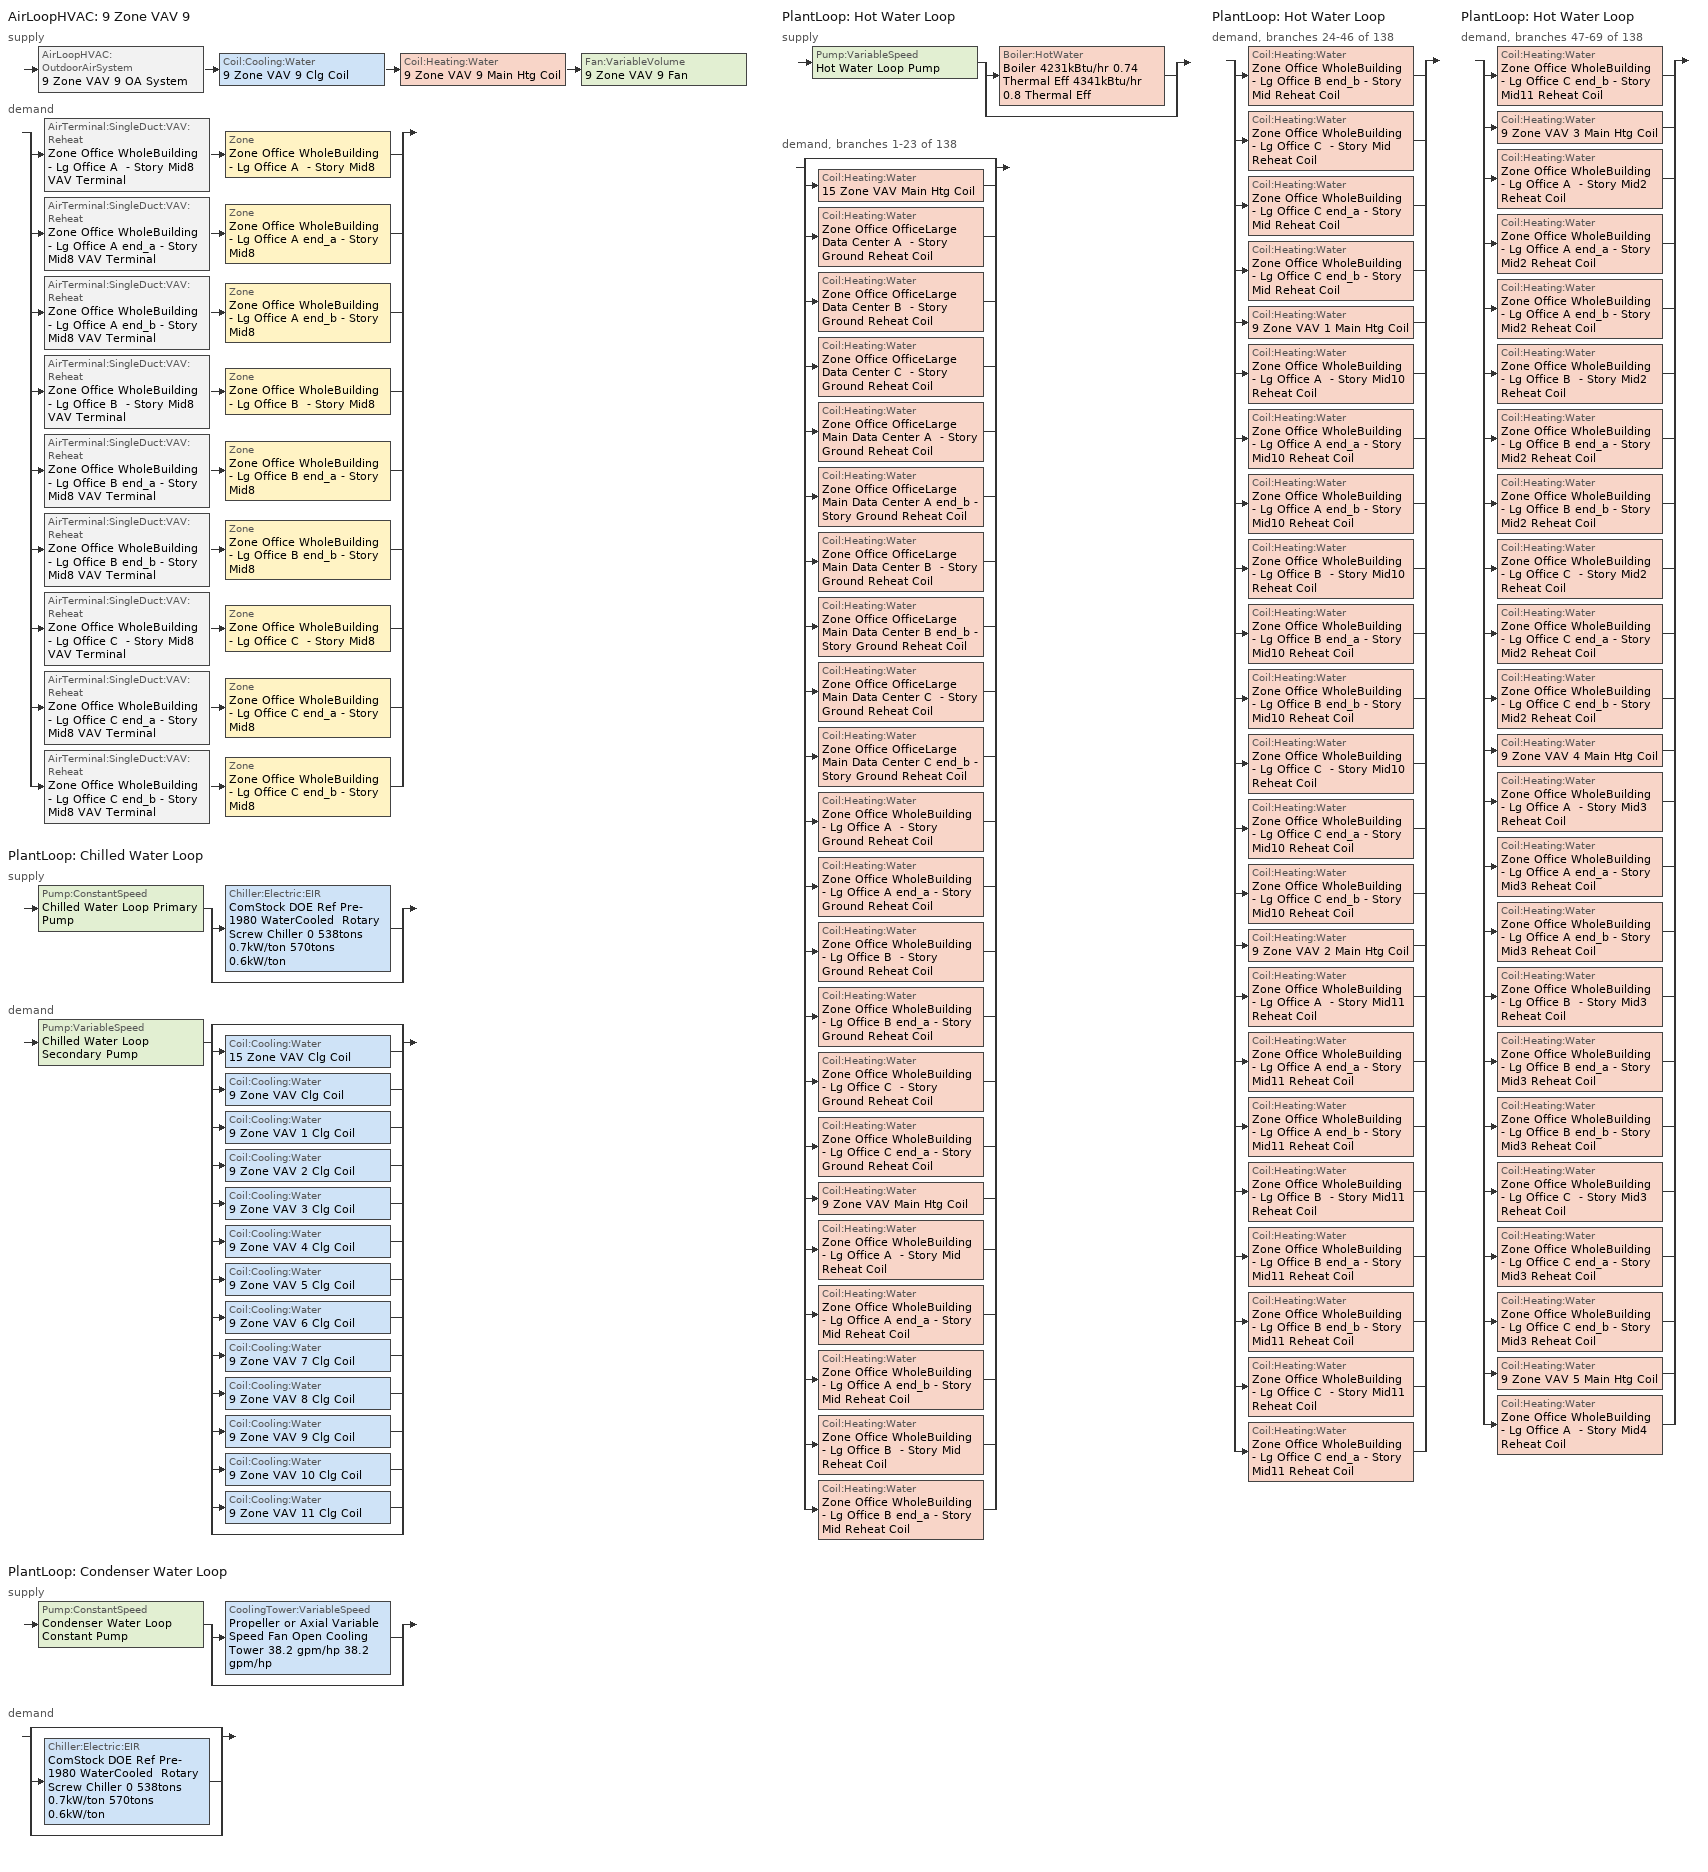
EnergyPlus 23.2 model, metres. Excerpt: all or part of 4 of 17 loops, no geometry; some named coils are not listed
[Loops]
AirLoopHVAC '9 Zone VAV 9'
 supply: AirLoopHVAC:OutdoorAirSystem '9 Zone VAV 9 OA System' > Coil:Cooling:Water '9 Zone VAV 9 Clg Coil' > Coil:Heating:Water '9 Zone VAV 9 Main Htg Coil' > Fan:VariableVolume '9 Zone VAV 9 Fan'
 demand: split
  | AirTerminal:SingleDuct:VAV:Reheat 'Zone Office WholeBuilding - Lg Office A  - Story Mid8 VAV Terminal' > Zone 'Zone Office WholeBuilding - Lg Office A  - Story Mid8'
  | AirTerminal:SingleDuct:VAV:Reheat 'Zone Office WholeBuilding - Lg Office A end_a - Story Mid8 VAV Terminal' > Zone 'Zone Office WholeBuilding - Lg Office A end_a - Story Mid8'
  | AirTerminal:SingleDuct:VAV:Reheat 'Zone Office WholeBuilding - Lg Office A end_b - Story Mid8 VAV Terminal' > Zone 'Zone Office WholeBuilding - Lg Office A end_b - Story Mid8'
  | AirTerminal:SingleDuct:VAV:Reheat 'Zone Office WholeBuilding - Lg Office B  - Story Mid8 VAV Terminal' > Zone 'Zone Office WholeBuilding - Lg Office B  - Story Mid8'
  | AirTerminal:SingleDuct:VAV:Reheat 'Zone Office WholeBuilding - Lg Office B end_a - Story Mid8 VAV Terminal' > Zone 'Zone Office WholeBuilding - Lg Office B end_a - Story Mid8'
  | AirTerminal:SingleDuct:VAV:Reheat 'Zone Office WholeBuilding - Lg Office B end_b - Story Mid8 VAV Terminal' > Zone 'Zone Office WholeBuilding - Lg Office B end_b - Story Mid8'
  | AirTerminal:SingleDuct:VAV:Reheat 'Zone Office WholeBuilding - Lg Office C  - Story Mid8 VAV Terminal' > Zone 'Zone Office WholeBuilding - Lg Office C  - Story Mid8'
  | AirTerminal:SingleDuct:VAV:Reheat 'Zone Office WholeBuilding - Lg Office C end_a - Story Mid8 VAV Terminal' > Zone 'Zone Office WholeBuilding - Lg Office C end_a - Story Mid8'
  | AirTerminal:SingleDuct:VAV:Reheat 'Zone Office WholeBuilding - Lg Office C end_b - Story Mid8 VAV Terminal' > Zone 'Zone Office WholeBuilding - Lg Office C end_b - Story Mid8'
PlantLoop 'Chilled Water Loop'
 supply: Pump:ConstantSpeed 'Chilled Water Loop Primary Pump' > split
  | Chiller:Electric:EIR 'ComStock DOE Ref Pre-1980 WaterCooled  Rotary Screw Chiller 0 538tons 0.7kW/ton 570tons 0.6kW/ton'
  | bypass
 demand: Pump:VariableSpeed 'Chilled Water Loop Secondary Pump' > split
  | bypass
  | Coil:Cooling:Water '15 Zone VAV Clg Coil'
  | Coil:Cooling:Water '9 Zone VAV Clg Coil'
  | Coil:Cooling:Water '9 Zone VAV 1 Clg Coil'
  | Coil:Cooling:Water '9 Zone VAV 2 Clg Coil'
  | Coil:Cooling:Water '9 Zone VAV 3 Clg Coil'
  | Coil:Cooling:Water '9 Zone VAV 4 Clg Coil'
  | Coil:Cooling:Water '9 Zone VAV 5 Clg Coil'
  | Coil:Cooling:Water '9 Zone VAV 6 Clg Coil'
  | Coil:Cooling:Water '9 Zone VAV 7 Clg Coil'
  | Coil:Cooling:Water '9 Zone VAV 8 Clg Coil'
  | Coil:Cooling:Water '9 Zone VAV 9 Clg Coil'
  | Coil:Cooling:Water '9 Zone VAV 10 Clg Coil'
  | Coil:Cooling:Water '9 Zone VAV 11 Clg Coil'
  | bypass
PlantLoop 'Condenser Water Loop'
 supply: Pump:ConstantSpeed 'Condenser Water Loop Constant Pump' > split
  | CoolingTower:VariableSpeed 'Propeller or Axial Variable Speed Fan Open Cooling Tower 38.2 gpm/hp 38.2 gpm/hp'
  | bypass
 demand: split
  | bypass
  | Chiller:Electric:EIR 'ComStock DOE Ref Pre-1980 WaterCooled  Rotary Screw Chiller 0 538tons 0.7kW/ton 570tons 0.6kW/ton'
  | bypass
PlantLoop 'Hot Water Loop'
 supply: Pump:VariableSpeed 'Hot Water Loop Pump' > split
  | Boiler:HotWater 'Boiler 4231kBtu/hr 0.74 Thermal Eff 4341kBtu/hr 0.8 Thermal Eff'
  | bypass
 demand, branches 1-23 of 138: split
  | bypass
  | Coil:Heating:Water '15 Zone VAV Main Htg Coil'
  | Coil:Heating:Water 'Zone Office OfficeLarge Data Center A  - Story Ground Reheat Coil'
  | Coil:Heating:Water 'Zone Office OfficeLarge Data Center B  - Story Ground Reheat Coil'
  | Coil:Heating:Water 'Zone Office OfficeLarge Data Center C  - Story Ground Reheat Coil'
  | Coil:Heating:Water 'Zone Office OfficeLarge Main Data Center A  - Story Ground Reheat Coil'
  | Coil:Heating:Water 'Zone Office OfficeLarge Main Data Center A end_b - Story Ground Reheat Coil'
  | Coil:Heating:Water 'Zone Office OfficeLarge Main Data Center B  - Story Ground Reheat Coil'
  | Coil:Heating:Water 'Zone Office OfficeLarge Main Data Center B end_b - Story Ground Reheat Coil'
  | Coil:Heating:Water 'Zone Office OfficeLarge Main Data Center C  - Story Ground Reheat Coil'
  | Coil:Heating:Water 'Zone Office OfficeLarge Main Data Center C end_b - Story Ground Reheat Coil'
  | Coil:Heating:Water 'Zone Office WholeBuilding - Lg Office A  - Story Ground Reheat Coil'
  | Coil:Heating:Water 'Zone Office WholeBuilding - Lg Office A end_a - Story Ground Reheat Coil'
  | Coil:Heating:Water 'Zone Office WholeBuilding - Lg Office B  - Story Ground Reheat Coil'
  | Coil:Heating:Water 'Zone Office WholeBuilding - Lg Office B end_a - Story Ground Reheat Coil'
  | Coil:Heating:Water 'Zone Office WholeBuilding - Lg Office C  - Story Ground Reheat Coil'
  | Coil:Heating:Water 'Zone Office WholeBuilding - Lg Office C end_a - Story Ground Reheat Coil'
  | Coil:Heating:Water '9 Zone VAV Main Htg Coil'
  | Coil:Heating:Water 'Zone Office WholeBuilding - Lg Office A  - Story Mid Reheat Coil'
  | Coil:Heating:Water 'Zone Office WholeBuilding - Lg Office A end_a - Story Mid Reheat Coil'
  | Coil:Heating:Water 'Zone Office WholeBuilding - Lg Office A end_b - Story Mid Reheat Coil'
  | Coil:Heating:Water 'Zone Office WholeBuilding - Lg Office B  - Story Mid Reheat Coil'
  | Coil:Heating:Water 'Zone Office WholeBuilding - Lg Office B end_a - Story Mid Reheat Coil'
PlantLoop 'Hot Water Loop'
 demand, branches 24-46 of 138: split
  | Coil:Heating:Water 'Zone Office WholeBuilding - Lg Office B end_b - Story Mid Reheat Coil'
  | Coil:Heating:Water 'Zone Office WholeBuilding - Lg Office C  - Story Mid Reheat Coil'
  | Coil:Heating:Water 'Zone Office WholeBuilding - Lg Office C end_a - Story Mid Reheat Coil'
  | Coil:Heating:Water 'Zone Office WholeBuilding - Lg Office C end_b - Story Mid Reheat Coil'
  | Coil:Heating:Water '9 Zone VAV 1 Main Htg Coil'
  | Coil:Heating:Water 'Zone Office WholeBuilding - Lg Office A  - Story Mid10 Reheat Coil'
  | Coil:Heating:Water 'Zone Office WholeBuilding - Lg Office A end_a - Story Mid10 Reheat Coil'
  | Coil:Heating:Water 'Zone Office WholeBuilding - Lg Office A end_b - Story Mid10 Reheat Coil'
  | Coil:Heating:Water 'Zone Office WholeBuilding - Lg Office B  - Story Mid10 Reheat Coil'
  | Coil:Heating:Water 'Zone Office WholeBuilding - Lg Office B end_a - Story Mid10 Reheat Coil'
  | Coil:Heating:Water 'Zone Office WholeBuilding - Lg Office B end_b - Story Mid10 Reheat Coil'
  | Coil:Heating:Water 'Zone Office WholeBuilding - Lg Office C  - Story Mid10 Reheat Coil'
  | Coil:Heating:Water 'Zone Office WholeBuilding - Lg Office C end_a - Story Mid10 Reheat Coil'
  | Coil:Heating:Water 'Zone Office WholeBuilding - Lg Office C end_b - Story Mid10 Reheat Coil'
  | Coil:Heating:Water '9 Zone VAV 2 Main Htg Coil'
  | Coil:Heating:Water 'Zone Office WholeBuilding - Lg Office A  - Story Mid11 Reheat Coil'
  | Coil:Heating:Water 'Zone Office WholeBuilding - Lg Office A end_a - Story Mid11 Reheat Coil'
  | Coil:Heating:Water 'Zone Office WholeBuilding - Lg Office A end_b - Story Mid11 Reheat Coil'
  | Coil:Heating:Water 'Zone Office WholeBuilding - Lg Office B  - Story Mid11 Reheat Coil'
  | Coil:Heating:Water 'Zone Office WholeBuilding - Lg Office B end_a - Story Mid11 Reheat Coil'
  | Coil:Heating:Water 'Zone Office WholeBuilding - Lg Office B end_b - Story Mid11 Reheat Coil'
  | Coil:Heating:Water 'Zone Office WholeBuilding - Lg Office C  - Story Mid11 Reheat Coil'
  | Coil:Heating:Water 'Zone Office WholeBuilding - Lg Office C end_a - Story Mid11 Reheat Coil'
PlantLoop 'Hot Water Loop'
 demand, branches 47-69 of 138: split
  | Coil:Heating:Water 'Zone Office WholeBuilding - Lg Office C end_b - Story Mid11 Reheat Coil'
  | Coil:Heating:Water '9 Zone VAV 3 Main Htg Coil'
  | Coil:Heating:Water 'Zone Office WholeBuilding - Lg Office A  - Story Mid2 Reheat Coil'
  | Coil:Heating:Water 'Zone Office WholeBuilding - Lg Office A end_a - Story Mid2 Reheat Coil'
  | Coil:Heating:Water 'Zone Office WholeBuilding - Lg Office A end_b - Story Mid2 Reheat Coil'
  | Coil:Heating:Water 'Zone Office WholeBuilding - Lg Office B  - Story Mid2 Reheat Coil'
  | Coil:Heating:Water 'Zone Office WholeBuilding - Lg Office B end_a - Story Mid2 Reheat Coil'
  | Coil:Heating:Water 'Zone Office WholeBuilding - Lg Office B end_b - Story Mid2 Reheat Coil'
  | Coil:Heating:Water 'Zone Office WholeBuilding - Lg Office C  - Story Mid2 Reheat Coil'
  | Coil:Heating:Water 'Zone Office WholeBuilding - Lg Office C end_a - Story Mid2 Reheat Coil'
  | Coil:Heating:Water 'Zone Office WholeBuilding - Lg Office C end_b - Story Mid2 Reheat Coil'
  | Coil:Heating:Water '9 Zone VAV 4 Main Htg Coil'
  | Coil:Heating:Water 'Zone Office WholeBuilding - Lg Office A  - Story Mid3 Reheat Coil'
  | Coil:Heating:Water 'Zone Office WholeBuilding - Lg Office A end_a - Story Mid3 Reheat Coil'
  | Coil:Heating:Water 'Zone Office WholeBuilding - Lg Office A end_b - Story Mid3 Reheat Coil'
  | Coil:Heating:Water 'Zone Office WholeBuilding - Lg Office B  - Story Mid3 Reheat Coil'
  | Coil:Heating:Water 'Zone Office WholeBuilding - Lg Office B end_a - Story Mid3 Reheat Coil'
  | Coil:Heating:Water 'Zone Office WholeBuilding - Lg Office B end_b - Story Mid3 Reheat Coil'
  | Coil:Heating:Water 'Zone Office WholeBuilding - Lg Office C  - Story Mid3 Reheat Coil'
  | Coil:Heating:Water 'Zone Office WholeBuilding - Lg Office C end_a - Story Mid3 Reheat Coil'
  | Coil:Heating:Water 'Zone Office WholeBuilding - Lg Office C end_b - Story Mid3 Reheat Coil'
  | Coil:Heating:Water '9 Zone VAV 5 Main Htg Coil'
  | Coil:Heating:Water 'Zone Office WholeBuilding - Lg Office A  - Story Mid4 Reheat Coil'
[ZoneControl:Thermostat] Temperature Difference Between Cutout And Setpoint {deltaC}=0
Name | Zone or ZoneList | Control Type Schedule | Control 1
Zone Office WholeBuilding - Lg Office A  - Story Mid8 Thermostat | Zone Office WholeBuilding - Lg Office A  - Story Mid8 | Zone Office WholeBuilding - Lg Office A  - Story Mid8 Thermostat Schedule | Office WholeBuilding - Lg Office - ComStock DOE Ref Pre-1980 Thermostat 10
Zone Office WholeBuilding - Lg Office A end_a - Story Mid8 Thermostat | Zone Office WholeBuilding - Lg Office A end_a - Story Mid8 | Zone Office WholeBuilding - Lg Office A end_a - Story Mid8 Thermostat Schedule | Office WholeBuilding - Lg Office - ComStock DOE Ref Pre-1980 Thermostat 23
Zone Office WholeBuilding - Lg Office A end_b - Story Mid8 Thermostat | Zone Office WholeBuilding - Lg Office A end_b - Story Mid8 | Zone Office WholeBuilding - Lg Office A end_b - Story Mid8 Thermostat Schedule | Office WholeBuilding - Lg Office - ComStock DOE Ref Pre-1980 Thermostat 35
Zone Office WholeBuilding - Lg Office B  - Story Mid8 Thermostat | Zone Office WholeBuilding - Lg Office B  - Story Mid8 | Zone Office WholeBuilding - Lg Office B  - Story Mid8 Thermostat Schedule | Office WholeBuilding - Lg Office - ComStock DOE Ref Pre-1980 Thermostat 48
Zone Office WholeBuilding - Lg Office B end_a - Story Mid8 Thermostat | Zone Office WholeBuilding - Lg Office B end_a - Story Mid8 | Zone Office WholeBuilding - Lg Office B end_a - Story Mid8 Thermostat Schedule | Office WholeBuilding - Lg Office - ComStock DOE Ref Pre-1980 Thermostat 61
Zone Office WholeBuilding - Lg Office B end_b - Story Mid8 Thermostat | Zone Office WholeBuilding - Lg Office B end_b - Story Mid8 | Zone Office WholeBuilding - Lg Office B end_b - Story Mid8 Thermostat Schedule | Office WholeBuilding - Lg Office - ComStock DOE Ref Pre-1980 Thermostat 73
Zone Office WholeBuilding - Lg Office C  - Story Mid8 Thermostat | Zone Office WholeBuilding - Lg Office C  - Story Mid8 | Zone Office WholeBuilding - Lg Office C  - Story Mid8 Thermostat Schedule | Office WholeBuilding - Lg Office - ComStock DOE Ref Pre-1980 Thermostat 86
Zone Office WholeBuilding - Lg Office C end_a - Story Mid8 Thermostat | Zone Office WholeBuilding - Lg Office C end_a - Story Mid8 | Zone Office WholeBuilding - Lg Office C end_a - Story Mid8 Thermostat Schedule | Office WholeBuilding - Lg Office - ComStock DOE Ref Pre-1980 Thermostat 99
Zone Office WholeBuilding - Lg Office C end_b - Story Mid8 Thermostat | Zone Office WholeBuilding - Lg Office C end_b - Story Mid8 | Zone Office WholeBuilding - Lg Office C end_b - Story Mid8 Thermostat Schedule | Office WholeBuilding - Lg Office - ComStock DOE Ref Pre-1980 Thermostat 111
[ThermostatSetpoint:DualSetpoint] Heating Setpoint Temperature Schedule=Large Office HtgSetp; Cooling Setpoint Temperature Schedule=Large Office ClgSetp
Office WholeBuilding - Lg Office - ComStock DOE Ref Pre-1980 Thermostat 10; Office WholeBuilding - Lg Office - ComStock DOE Ref Pre-1980 Thermostat 23; Office WholeBuilding - Lg Office - ComStock DOE Ref Pre-1980 Thermostat 35; Office WholeBuilding - Lg Office - ComStock DOE Ref Pre-1980 Thermostat 48; Office WholeBuilding - Lg Office - ComStock DOE Ref Pre-1980 Thermostat 61; Office WholeBuilding - Lg Office - ComStock DOE Ref Pre-1980 Thermostat 73; Office WholeBuilding - Lg Office - ComStock DOE Ref Pre-1980 Thermostat 86; Office WholeBuilding - Lg Office - ComStock DOE Ref Pre-1980 Thermostat 99; Office WholeBuilding - Lg Office - ComStock DOE Ref Pre-1980 Thermostat 111
[AirTerminal:SingleDuct:VAV:Reheat] Availability Schedule=Always On Discrete; Maximum Air Flow Rate {m3/s}=Autosize; Zone Minimum Air Flow Input Method=Constant; Constant Minimum Air Flow Fraction=0.3; Fixed Minimum Air Flow Rate {m3/s}=0; Maximum Hot Water or Steam Flow Rate {m3/s}=Autosize; Minimum Hot Water or Steam Flow Rate {m3/s}=0; Convergence Tolerance=0.001; Damper Heating Action=ReverseWithLimits; Maximum Flow per Zone Floor Area During Reheat {m3/s-m2}=Autocalculate; Maximum Flow Fraction During Reheat=0.5; Maximum Reheat Air Temperature {C}=40
Name | Reheat Coil
Zone Office WholeBuilding - Lg Office A  - Story Mid8 VAV Terminal | Zone Office WholeBuilding - Lg Office A  - Story Mid8 Reheat Coil
Zone Office WholeBuilding - Lg Office A end_a - Story Mid8 VAV Terminal | Zone Office WholeBuilding - Lg Office A end_a - Story Mid8 Reheat Coil
Zone Office WholeBuilding - Lg Office A end_b - Story Mid8 VAV Terminal | Zone Office WholeBuilding - Lg Office A end_b - Story Mid8 Reheat Coil
Zone Office WholeBuilding - Lg Office B  - Story Mid8 VAV Terminal | Zone Office WholeBuilding - Lg Office B  - Story Mid8 Reheat Coil
Zone Office WholeBuilding - Lg Office B end_a - Story Mid8 VAV Terminal | Zone Office WholeBuilding - Lg Office B end_a - Story Mid8 Reheat Coil
Zone Office WholeBuilding - Lg Office B end_b - Story Mid8 VAV Terminal | Zone Office WholeBuilding - Lg Office B end_b - Story Mid8 Reheat Coil
Zone Office WholeBuilding - Lg Office C  - Story Mid8 VAV Terminal | Zone Office WholeBuilding - Lg Office C  - Story Mid8 Reheat Coil
Zone Office WholeBuilding - Lg Office C end_a - Story Mid8 VAV Terminal | Zone Office WholeBuilding - Lg Office C end_a - Story Mid8 Reheat Coil
Zone Office WholeBuilding - Lg Office C end_b - Story Mid8 VAV Terminal | Zone Office WholeBuilding - Lg Office C end_b - Story Mid8 Reheat Coil
[Coil:Heating:Water] Availability Schedule=Always On Discrete; U-Factor Times Area Value {W/K}=Autosize; Maximum Water Flow Rate {m3/s}=Autosize; Performance Input Method=UFactorTimesAreaAndDesignWaterFlowRate; Rated Capacity {W}=Autosize; Rated Inlet Water Temperature {C}=82.2222; Rated Outlet Water Temperature {C}=71.1111; Rated Ratio for Air and Water Convection=0.5
Name | Rated Inlet Air Temperature {C} | Rated Outlet Air Temperature {C}
Zone Office OfficeLarge Data Center A  - Story Ground Reheat Coil; Zone Office OfficeLarge Data Center B  - Story Ground Reheat Coil; Zone Office OfficeLarge Data Center C  - Story Ground Reheat Coil; Zone Office OfficeLarge Main Data Center A  - Story Ground Reheat Coil; Zone Office OfficeLarge Main Data Center A end_b - Story Ground Reheat Coil; Zone Office OfficeLarge Main Data Center B  - Story Ground Reheat Coil; Zone Office OfficeLarge Main Data Center B end_b - Story Ground Reheat Coil; Zone Office OfficeLarge Main Data Center C  - Story Ground Reheat Coil; Zone Office OfficeLarge Main Data Center C end_b - Story Ground Reheat Coil; Zone Office WholeBuilding - Lg Office A  - Story Ground Reheat Coil; Zone Office WholeBuilding - Lg Office A  - Story Mid Reheat Coil; Zone Office WholeBuilding - Lg Office A  - Story Mid10 Reheat Coil; Zone Office WholeBuilding - Lg Office A  - Story Mid11 Reheat Coil; Zone Office WholeBuilding - Lg Office A  - Story Mid2 Reheat Coil; Zone Office WholeBuilding - Lg Office A  - Story Mid3 Reheat Coil; Zone Office WholeBuilding - Lg Office A  - Story Mid4 Reheat Coil; Zone Office WholeBuilding - Lg Office A end_a - Story Ground Reheat Coil; Zone Office WholeBuilding - Lg Office A end_a - Story Mid Reheat Coil; Zone Office WholeBuilding - Lg Office A end_a - Story Mid10 Reheat Coil; Zone Office WholeBuilding - Lg Office A end_a - Story Mid11 Reheat Coil; Zone Office WholeBuilding - Lg Office A end_a - Story Mid2 Reheat Coil; Zone Office WholeBuilding - Lg Office A end_a - Story Mid3 Reheat Coil; Zone Office WholeBuilding - Lg Office A end_b - Story Mid Reheat Coil; Zone Office WholeBuilding - Lg Office A end_b - Story Mid10 Reheat Coil; Zone Office WholeBuilding - Lg Office A end_b - Story Mid11 Reheat Coil; Zone Office WholeBuilding - Lg Office A end_b - Story Mid2 Reheat Coil; Zone Office WholeBuilding - Lg Office A end_b - Story Mid3 Reheat Coil; Zone Office WholeBuilding - Lg Office B  - Story Ground Reheat Coil; Zone Office WholeBuilding - Lg Office B  - Story Mid Reheat Coil; Zone Office WholeBuilding - Lg Office B  - Story Mid10 Reheat Coil; Zone Office WholeBuilding - Lg Office B  - Story Mid11 Reheat Coil; Zone Office WholeBuilding - Lg Office B  - Story Mid2 Reheat Coil; Zone Office WholeBuilding - Lg Office B  - Story Mid3 Reheat Coil; Zone Office WholeBuilding - Lg Office B end_a - Story Ground Reheat Coil; Zone Office WholeBuilding - Lg Office B end_a - Story Mid Reheat Coil; Zone Office WholeBuilding - Lg Office B end_a - Story Mid10 Reheat Coil; Zone Office WholeBuilding - Lg Office B end_a - Story Mid11 Reheat Coil; Zone Office WholeBuilding - Lg Office B end_a - Story Mid2 Reheat Coil; Zone Office WholeBuilding - Lg Office B end_a - Story Mid3 Reheat Coil; Zone Office WholeBuilding - Lg Office B end_b - Story Mid Reheat Coil; Zone Office WholeBuilding - Lg Office B end_b - Story Mid10 Reheat Coil; Zone Office WholeBuilding - Lg Office B end_b - Story Mid11 Reheat Coil; Zone Office WholeBuilding - Lg Office B end_b - Story Mid2 Reheat Coil; Zone Office WholeBuilding - Lg Office B end_b - Story Mid3 Reheat Coil; Zone Office WholeBuilding - Lg Office C  - Story Ground Reheat Coil; Zone Office WholeBuilding - Lg Office C  - Story Mid Reheat Coil; Zone Office WholeBuilding - Lg Office C  - Story Mid10 Reheat Coil; Zone Office WholeBuilding - Lg Office C  - Story Mid11 Reheat Coil; Zone Office WholeBuilding - Lg Office C  - Story Mid2 Reheat Coil; Zone Office WholeBuilding - Lg Office C  - Story Mid3 Reheat Coil; Zone Office WholeBuilding - Lg Office C end_a - Story Ground Reheat Coil; Zone Office WholeBuilding - Lg Office C end_a - Story Mid Reheat Coil; Zone Office WholeBuilding - Lg Office C end_a - Story Mid10 Reheat Coil; Zone Office WholeBuilding - Lg Office C end_a - Story Mid11 Reheat Coil; Zone Office WholeBuilding - Lg Office C end_a - Story Mid2 Reheat Coil; Zone Office WholeBuilding - Lg Office C end_a - Story Mid3 Reheat Coil; Zone Office WholeBuilding - Lg Office C end_b - Story Mid Reheat Coil; Zone Office WholeBuilding - Lg Office C end_b - Story Mid10 Reheat Coil; Zone Office WholeBuilding - Lg Office C end_b - Story Mid11 Reheat Coil; Zone Office WholeBuilding - Lg Office C end_b - Story Mid2 Reheat Coil; Zone Office WholeBuilding - Lg Office C end_b - Story Mid3 Reheat Coil | 12.7778 | 40
9 Zone VAV 9 Main Htg Coil | 7.22222 | 12.7778
[Zone equipment]
Zone Office WholeBuilding - Lg Office A  - Story Mid8: Zone Office WholeBuilding - Lg Office A  - Story Mid8 VAV Terminal
Zone Office WholeBuilding - Lg Office A end_a - Story Mid8: Zone Office WholeBuilding - Lg Office A end_a - Story Mid8 VAV Terminal
Zone Office WholeBuilding - Lg Office A end_b - Story Mid8: Zone Office WholeBuilding - Lg Office A end_b - Story Mid8 VAV Terminal
Zone Office WholeBuilding - Lg Office B  - Story Mid8: Zone Office WholeBuilding - Lg Office B  - Story Mid8 VAV Terminal
Zone Office WholeBuilding - Lg Office B end_a - Story Mid8: Zone Office WholeBuilding - Lg Office B end_a - Story Mid8 VAV Terminal
Zone Office WholeBuilding - Lg Office B end_b - Story Mid8: Zone Office WholeBuilding - Lg Office B end_b - Story Mid8 VAV Terminal
Zone Office WholeBuilding - Lg Office C  - Story Mid8: Zone Office WholeBuilding - Lg Office C  - Story Mid8 VAV Terminal
Zone Office WholeBuilding - Lg Office C end_a - Story Mid8: Zone Office WholeBuilding - Lg Office C end_a - Story Mid8 VAV Terminal
Zone Office WholeBuilding - Lg Office C end_b - Story Mid8: Zone Office WholeBuilding - Lg Office C end_b - Story Mid8 VAV Terminal
[Sizing:Zone] Zone Cooling Design Supply Air Temperature Input Method=SupplyAirTemperature; Zone Cooling Design Supply Air Temperature {C}=12.7778; Zone Cooling Design Supply Air Temperature Difference {deltaC}=11.11; Zone Heating Design Supply Air Temperature Input Method=SupplyAirTemperature; Zone Heating Design Supply Air Temperature {C}=40; Zone Heating Design Supply Air Temperature Difference {deltaC}=11.11; Zone Cooling Design Supply Air Humidity Ratio {kgWater/kgDryAir}=0.0085; Zone Heating Design Supply Air Humidity Ratio {kgWater/kgDryAir}=0.008; Cooling Design Air Flow Method=DesignDayWithLimit; Cooling Design Air Flow Rate {m3/s}=0; Cooling Minimum Air Flow per Zone Floor Area {m3/s-m2}=0.000762; Cooling Minimum Air Flow {m3/s}=0; Cooling Minimum Air Flow Fraction=0; Heating Design Air Flow Method=DesignDay; Heating Design Air Flow Rate {m3/s}=0; Heating Maximum Air Flow per Zone Floor Area {m3/s-m2}=0.002032; Heating Maximum Air Flow {m3/s}=0.141576; Heating Maximum Air Flow Fraction=0.3; Account for Dedicated Outdoor Air System=No; Zone Load Sizing Method=Sensible Load Only No Latent Load; Zone Latent Cooling Design Supply Air Humidity Ratio Input Method=HumidityRatioDifference; Zone Cooling Design Supply Air Humidity Ratio Difference {kgWater/kgDryAir}=0.005; Zone Latent Heating Design Supply Air Humidity Ratio Input Method=HumidityRatioDifference; Zone Humidification Design Supply Air Humidity Ratio Difference {kgWater/kgDryAir}=0.005
Name | Design Specification Outdoor Air Object
Zone Office WholeBuilding - Lg Office A  - Story Mid8 | Zone Office WholeBuilding - Lg Office A  - Story Mid8 DSOA Space List
Zone Office WholeBuilding - Lg Office A end_a - Story Mid8 | Zone Office WholeBuilding - Lg Office A end_a - Story Mid8 DSOA Space List
Zone Office WholeBuilding - Lg Office A end_b - Story Mid8 | Zone Office WholeBuilding - Lg Office A end_b - Story Mid8 DSOA Space List
Zone Office WholeBuilding - Lg Office B  - Story Mid8 | Zone Office WholeBuilding - Lg Office B  - Story Mid8 DSOA Space List
Zone Office WholeBuilding - Lg Office B end_a - Story Mid8 | Zone Office WholeBuilding - Lg Office B end_a - Story Mid8 DSOA Space List
Zone Office WholeBuilding - Lg Office B end_b - Story Mid8 | Zone Office WholeBuilding - Lg Office B end_b - Story Mid8 DSOA Space List
Zone Office WholeBuilding - Lg Office C  - Story Mid8 | Zone Office WholeBuilding - Lg Office C  - Story Mid8 DSOA Space List
Zone Office WholeBuilding - Lg Office C end_a - Story Mid8 | Zone Office WholeBuilding - Lg Office C end_a - Story Mid8 DSOA Space List
Zone Office WholeBuilding - Lg Office C end_b - Story Mid8 | Zone Office WholeBuilding - Lg Office C end_b - Story Mid8 DSOA Space List
[Controller:MechanicalVentilation]
9 Zone VAV 9 Vent Controller: Availability Schedule=9 Zone VAV 9_night_ventcycle_schedule; Demand Controlled Ventilation=No; System Outdoor Air Method=ZoneSum; Zone or ZoneList Name 1=Zone Office WholeBuilding - Lg Office A  - Story Mid8; Design Specification Outdoor Air Object Name 1=Office WholeBuilding - Lg Office Ventilation; Zone or ZoneList Name 2=Zone Office WholeBuilding - Lg Office A end_a - Story Mid8; Design Specification Outdoor Air Object Name 2=Office WholeBuilding - Lg Office Ventilation; Zone or ZoneList Name 3=Zone Office WholeBuilding - Lg Office A end_b - Story Mid8; Design Specification Outdoor Air Object Name 3=Office WholeBuilding - Lg Office Ventilation; Zone or ZoneList Name 4=Zone Office WholeBuilding - Lg Office B  - Story Mid8; Design Specification Outdoor Air Object Name 4=Office WholeBuilding - Lg Office Ventilation; Zone or ZoneList Name 5=Zone Office WholeBuilding - Lg Office B end_a - Story Mid8; Design Specification Outdoor Air Object Name 5=Office WholeBuilding - Lg Office Ventilation; Zone or ZoneList Name 6=Zone Office WholeBuilding - Lg Office B end_b - Story Mid8; Design Specification Outdoor Air Object Name 6=Office WholeBuilding - Lg Office Ventilation; Zone or ZoneList Name 7=Zone Office WholeBuilding - Lg Office C  - Story Mid8; Design Specification Outdoor Air Object Name 7=Office WholeBuilding - Lg Office Ventilation; Zone or ZoneList Name 8=Zone Office WholeBuilding - Lg Office C end_a - Story Mid8; Design Specification Outdoor Air Object Name 8=Office WholeBuilding - Lg Office Ventilation; Zone or ZoneList Name 9=Zone Office WholeBuilding - Lg Office C end_b - Story Mid8; Design Specification Outdoor Air Object Name 9=Office WholeBuilding - Lg Office Ventilation
[DesignSpecification:OutdoorAir]
Office WholeBuilding - Lg Office Ventilation: Outdoor Air Method=Sum; Outdoor Air Flow per Person {m3/s-person}=0.00943895; Outdoor Air Flow per Zone Floor Area {m3/s-m2}=0; Outdoor Air Flow per Zone {m3/s}=0; Outdoor Air Flow Air Changes per Hour {1/hr}=0
[DesignSpecification:OutdoorAir:SpaceList] Space Design Specification Outdoor Air Object Name 1=Office WholeBuilding - Lg Office Ventilation
Name | Space Name 1
Zone Office WholeBuilding - Lg Office A  - Story Mid8 DSOA Space List | Office WholeBuilding - Lg Office A  - Story Mid8
Zone Office WholeBuilding - Lg Office A end_a - Story Mid8 DSOA Space List | Office WholeBuilding - Lg Office A end_a - Story Mid8
Zone Office WholeBuilding - Lg Office A end_b - Story Mid8 DSOA Space List | Office WholeBuilding - Lg Office A end_b - Story Mid8
Zone Office WholeBuilding - Lg Office B  - Story Mid8 DSOA Space List | Office WholeBuilding - Lg Office B  - Story Mid8
Zone Office WholeBuilding - Lg Office B end_a - Story Mid8 DSOA Space List | Office WholeBuilding - Lg Office B end_a - Story Mid8
Zone Office WholeBuilding - Lg Office B end_b - Story Mid8 DSOA Space List | Office WholeBuilding - Lg Office B end_b - Story Mid8
Zone Office WholeBuilding - Lg Office C  - Story Mid8 DSOA Space List | Office WholeBuilding - Lg Office C  - Story Mid8
Zone Office WholeBuilding - Lg Office C end_a - Story Mid8 DSOA Space List | Office WholeBuilding - Lg Office C end_a - Story Mid8
Zone Office WholeBuilding - Lg Office C end_b - Story Mid8 DSOA Space List | Office WholeBuilding - Lg Office C end_b - Story Mid8
[AirLoopHVAC]
9 Zone VAV 9: Design Supply Air Flow Rate {m3/s}=AutoSize; Design Return Air Flow Fraction of Supply Air Flow=1
[Sizing:System]
9 Zone VAV 9: Type of Load to Size On=Sensible; Design Outdoor Air Flow Rate {m3/s}=Autosize; Central Heating Maximum System Air Flow Ratio=0.3; Preheat Design Temperature {C}=7.22222; Preheat Design Humidity Ratio {kgWater/kgDryAir}=0.008; Precool Design Temperature {C}=12.7778; Precool Design Humidity Ratio {kgWater/kgDryAir}=0.008; Central Cooling Design Supply Air Temperature {C}=12.7778; Central Heating Design Supply Air Temperature {C}=12.7778; Type of Zone Sum to Use=Coincident; 100% Outdoor Air in Cooling=No; 100% Outdoor Air in Heating=No; Central Cooling Design Supply Air Humidity Ratio {kgWater/kgDryAir}=0.0085; Central Heating Design Supply Air Humidity Ratio {kgWater/kgDryAir}=0.008; Cooling Supply Air Flow Rate Method=DesignDay; Cooling Supply Air Flow Rate {m3/s}=0; Cooling Supply Air Flow Rate Per Floor Area {m3/s-m2}=0.00996765; Cooling Fraction of Autosized Cooling Supply Air Flow Rate=1; Cooling Supply Air Flow Rate Per Unit Cooling Capacity {m3/s-W}=3.94755e-05; Heating Supply Air Flow Rate Method=DesignDay; Heating Supply Air Flow Rate {m3/s}=0; Heating Supply Air Flow Rate Per Floor Area {m3/s-m2}=0.00996765; Heating Fraction of Autosized Heating Supply Air Flow Rate=1; Heating Fraction of Autosized Cooling Supply Air Flow Rate=1; Heating Supply Air Flow Rate Per Unit Heating Capacity {m3/s-W}=3.15882e-05; System Outdoor Air Method=ZoneSum; Zone Maximum Outdoor Air Fraction=1; Cooling Design Capacity Method=CoolingDesignCapacity; Cooling Design Capacity {W}=Autosize; Cooling Design Capacity Per Floor Area {W/m2}=234.7; Fraction of Autosized Cooling Design Capacity=1; Heating Design Capacity Method=HeatingDesignCapacity; Heating Design Capacity {W}=Autosize; Heating Design Capacity Per Floor Area {W/m2}=157; Fraction of Autosized Heating Design Capacity=1; Central Cooling Capacity Control Method=OnOff; Occupant Diversity=Autosize
[Controller:WaterCoil] Control Variable=Temperature; Actuator Variable=Flow; Maximum Actuated Flow {m3/s}=Autosize; Minimum Actuated Flow {m3/s}=0
Name | Action | Controller Convergence Tolerance {deltaC}
9 Zone VAV 9 Clg Coil Controller | Reverse | Autosize
9 Zone VAV 9 Main Htg Coil Controller | Normal | 0.0001
[Controller:OutdoorAir]
9 Zone VAV 9 OA Controller: Minimum Outdoor Air Flow Rate {m3/s}=Autosize; Maximum Outdoor Air Flow Rate {m3/s}=Autosize; Economizer Control Type=NoEconomizer; Economizer Control Action Type=ModulateFlow; Economizer Maximum Limit Dry-Bulb Temperature {C}=12.7778; Economizer Maximum Limit Enthalpy {J/kg}=64000; Lockout Type=LockoutWithHeating; Minimum Limit Type=FixedMinimum; Minimum Outdoor Air Schedule=9 Zone VAV 9_night_ventcycle_schedule; Mechanical Ventilation Controller=9 Zone VAV 9 Vent Controller; High Humidity Control=No; Control High Indoor Humidity Based on Outdoor Humidity Ratio=Yes; Heat Recovery Bypass Control Type=BypassWhenWithinEconomizerLimits; Economizer Operation Staging=InterlockedWithMechanicalCooling
[SetpointManager:MixedAir] Control Variable=Temperature
Name | Setpoint Node or NodeList
9 Zone VAV 9 Mixed Air Node OS Default SPM | 9 Zone VAV 9 Mixed Air Node
9 Zone VAV 9 Clg Coil Outlet Air Node OS Default SPM | 9 Zone VAV 9 Clg Coil Outlet Air Node
9 Zone VAV 9 Main Htg Coil Outlet Air Node OS Default SPM | 9 Zone VAV 9 Main Htg Coil Outlet Air Node
[Coil:Cooling:Water]
9 Zone VAV 9 Clg Coil: Availability Schedule=Always On Discrete; Design Water Flow Rate {m3/s}=Autosize; Design Air Flow Rate {m3/s}=Autosize; Design Inlet Water Temperature {C}=Autosize; Design Inlet Air Temperature {C}=Autosize; Design Outlet Air Temperature {C}=Autosize; Design Inlet Air Humidity Ratio {kgWater/kgDryAir}=Autosize; Design Outlet Air Humidity Ratio {kgWater/kgDryAir}=Autosize; Type of Analysis=SimpleAnalysis; Heat Exchanger Configuration=CrossFlow
[Fan:VariableVolume]
9 Zone VAV 9 Fan: Availability Schedule=9 Zone VAV 9 Occ Sch; Fan Total Efficiency=0.6006; Pressure Rise {Pa}=1574.24; Maximum Flow Rate {m3/s}=AutoSize; Fan Power Minimum Flow Rate Input Method=Fraction; Fan Power Minimum Flow Fraction=0.25; Fan Power Minimum Air Flow Rate {m3/s}=0; Motor Efficiency=0.924; Motor In Airstream Fraction=1; Fan Power Coefficient 1=0.04076; Fan Power Coefficient 2=0.0881; Fan Power Coefficient 3=-0.0729; Fan Power Coefficient 4=0.9437; Fan Power Coefficient 5=0
[SetpointManager:Scheduled] Control Variable=Temperature
Name | Schedule | Setpoint Node or NodeList
9 Zone VAV 9 Supply Air Setpoint Manager | Supply Air Temp - 55.0F | 9 Zone VAV 9 Supply Outlet Node
Chilled Water Loop Setpoint Manager | Chilled Water Loop Temp - 44F | Chilled Water Loop Supply Outlet Node
Hot Water Loop Setpoint Manager | Hot Water Loop Temp - 180F | Hot Water Loop Supply Outlet Node
[PlantLoop] Fluid Type=Water; Maximum Loop Flow Rate {m3/s}=Autosize; Minimum Loop Flow Rate {m3/s}=0; Plant Loop Volume {m3}=Autocalculate; Load Distribution Scheme=Optimal; Plant Loop Demand Calculation Scheme=SingleSetpoint
Name | Plant Equipment Operation Scheme | Maximum Loop Temperature {C} | Minimum Loop Temperature {C} | Common Pipe Simulation
Chilled Water Loop | Chilled Water Loop Operation Schemes | 40 | 1 | CommonPipe
Condenser Water Loop | Condenser Water Loop Operation Schemes | 80 | 5 | None
Hot Water Loop | Hot Water Loop Operation Schemes | 100 | 10 | None
[Sizing:Plant]
Name | Loop Type | Design Loop Exit Temperature {C} | Loop Design Temperature Difference {deltaC} | Sizing Option | Zone Timesteps in Averaging Window | Coincident Sizing Factor Mode
Chilled Water Loop | Cooling | 6.66667 | 5.61111 | NonCoincident | 1 | None
Condenser Water Loop | Condenser | 29.4444 | 5.55556 | Coincident | 6 | GlobalCoolingSizingFactor
Hot Water Loop | Heating | 82.2222 | 11.1111 | NonCoincident | 1 | None
[Pump:ConstantSpeed] Design Flow Rate {m3/s}=Autosize; Design Power Consumption {W}=Autosize; Fraction of Motor Inefficiencies to Fluid Stream=0; Pump Control Type=Intermittent; Design Power Sizing Method=PowerPerFlowPerPressure; Design Electric Power per Unit Flow Rate {W/(m3/s)}=348701.1; Design Shaft Power per Unit Flow Rate per Unit Head {W-s/m3-Pa}=1.28205
Name | Design Pump Head {Pa} | Motor Efficiency
Chilled Water Loop Primary Pump | 44836 | 0.895
Condenser Water Loop Constant Pump | 148557 | 0.93
[Chiller:Electric:EIR]
ComStock DOE Ref Pre-1980 WaterCooled  Rotary Screw Chiller 0 538tons 0.7kW/ton 570tons 0.6kW/ton: Reference Capacity {W}=Autosize; Reference COP {W/W}=5.67258; Reference Leaving Chilled Water Temperature {C}=6.66667; Reference Entering Condenser Fluid Temperature {C}=35; Reference Chilled Water Flow Rate {m3/s}=Autosize; Reference Condenser Fluid Flow Rate {m3/s}=Autosize; Cooling Capacity Function of Temperature Curve=WaterCooled_PositiveDisplacement_Chiller_GT150_2010_PathA_CAPFT; Electric Input to Cooling Output Ratio Function of Temperature Curve=WaterCooled_PositiveDisplacement_Chiller_GT150_2010_PathA_EIRFT; Electric Input to Cooling Output Ratio Function of Part Load Ratio Curve=ChlrWtrPosDispPathAAllEIRRatio_fQRatio; Minimum Part Load Ratio=0.15; Maximum Part Load Ratio=1; Optimum Part Load Ratio=1; Minimum Unloading Ratio=0.25; Condenser Type=WaterCooled; Condenser Fan Power Ratio {W/W}=0; Fraction of Compressor Electric Consumption Rejected by Condenser=1; Leaving Chilled Water Lower Temperature Limit {C}=2.22222; Chiller Flow Mode=ConstantFlow; Sizing Factor=1; Basin Heater Capacity {W/K}=0; Basin Heater Setpoint Temperature {C}=10; Condenser Heat Recovery Relative Capacity Fraction=1
[Pump:VariableSpeed] Design Maximum Flow Rate {m3/s}=Autosize; Design Power Consumption {W}=Autosize; Fraction of Motor Inefficiencies to Fluid Stream=0; Coefficient 1 of the Part Load Performance Curve=0; Coefficient 2 of the Part Load Performance Curve=0.5726; Coefficient 3 of the Part Load Performance Curve=-0.301; Coefficient 4 of the Part Load Performance Curve=0.7347; Design Minimum Flow Rate {m3/s}=0; Pump Control Type=Intermittent; Skin Loss Radiative Fraction=0.5; Design Power Sizing Method=PowerPerFlowPerPressure; Design Electric Power per Unit Flow Rate {W/(m3/s)}=348701.1; Design Shaft Power per Unit Flow Rate per Unit Head {W/((m3/s)-Pa)}=1.28205; Design Minimum Flow Rate Fraction=0
Name | Design Pump Head {Pa} | Motor Efficiency
Chilled Water Loop Secondary Pump | 134508 | 0.91
Hot Water Loop Pump | 179344 | 0.895
[PlantEquipmentOperationSchemes] Control Scheme Schedule Name 1=Always On Discrete
Name | Control Scheme Object Type 1 | Control Scheme Name 1
Chilled Water Loop Operation Schemes | PlantEquipmentOperation:CoolingLoad | Chilled Water Loop Cooling Operation Scheme
Condenser Water Loop Operation Schemes | PlantEquipmentOperation:CoolingLoad | Condenser Water Loop Cooling Operation Scheme
Hot Water Loop Operation Schemes | PlantEquipmentOperation:HeatingLoad | Hot Water Loop Heating Operation Scheme
[PlantEquipmentOperation:CoolingLoad] Load Range Lower Limit 1 {W}=0; Load Range Upper Limit 1 {W}=1000000000
Name | Range Equipment List Name 1
Chilled Water Loop Cooling Operation Scheme | Chilled Water Loop Cooling Equipment List
Condenser Water Loop Cooling Operation Scheme | Condenser Water Loop Cooling Equipment List
[PlantEquipmentList]
Chilled Water Loop Cooling Equipment List: Chiller:Electric:EIR, ComStock DOE Ref Pre-1980 WaterCooled  Rotary Screw Chiller 0 538tons 0.7kW/ton 570tons 0.6kW/ton
Condenser Water Loop Cooling Equipment List: CoolingTower:VariableSpeed, Propeller or Axial Variable Speed Fan Open Cooling Tower 38.2 gpm/hp 38.2 gpm/hp
Hot Water Loop Heating Equipment List: Boiler:HotWater, Boiler 4231kBtu/hr 0.74 Thermal Eff 4341kBtu/hr 0.8 Thermal Eff
[CoolingTower:VariableSpeed]
Propeller or Axial Variable Speed Fan Open Cooling Tower 38.2 gpm/hp 38.2 gpm/hp: Model Type=CoolToolsCrossFlow; Design Inlet Air Wet-Bulb Temperature {C}=26.6667; Design Approach Temperature {deltaC}=2.77778; Design Range Temperature {deltaC}=5.55556; Design Water Flow Rate {m3/s}=Autosize; Design Air Flow Rate {m3/s}=Autosize; Design Fan Power {W}=35549.2; Fan Power Ratio Function of Air Flow Rate Ratio Curve=VSD-TWR-FAN-FPLR; Minimum Air Flow Rate Ratio=0.2; Fraction of Tower Capacity in Free Convection Regime=0.125; Basin Heater Capacity {W/K}=0; Basin Heater Setpoint Temperature {C}=2; Evaporation Loss Mode=SaturatedExit; Evaporation Loss Factor {percent/K}=0.2; Drift Loss Percent {percent}=0.008; Blowdown Calculation Mode=ConcentrationRatio; Blowdown Concentration Ratio=3; Number of Cells=1; Cell Control=MinimalCell; Sizing Factor=1
[SetpointManager:FollowOutdoorAirTemperature]
Condenser Water Loop Setpoint Manager Follow OATwb with 5.0F Approach: Control Variable=Temperature; Reference Temperature Type=OutdoorAirWetBulb; Offset Temperature Difference {deltaC}=2.77778; Maximum Setpoint Temperature {C}=29.4444; Minimum Setpoint Temperature {C}=21.1111; Setpoint Node or NodeList=Condenser Water Loop Supply Outlet Node
[Boiler:HotWater]
Boiler 4231kBtu/hr 0.74 Thermal Eff 4341kBtu/hr 0.8 Thermal Eff: Fuel Type=NaturalGas; Nominal Capacity {W}=Autosize; Nominal Thermal Efficiency=0.8; Efficiency Curve Temperature Evaluation Variable=LeavingBoiler; Normalized Boiler Efficiency Curve=Boiler with No Minimum Turndown; Design Water Flow Rate {m3/s}=Autosize; Minimum Part Load Ratio=0; Maximum Part Load Ratio=1.2; Optimum Part Load Ratio=1; Water Outlet Upper Temperature Limit {C}=95; Boiler Flow Mode=LeavingSetpointModulated; On Cycle Parasitic Electric Load {W}=0; Sizing Factor=1; Off Cycle Parasitic Fuel Load {W}=0
[PlantEquipmentOperation:HeatingLoad]
Hot Water Loop Heating Operation Scheme: Load Range Lower Limit 1 {W}=0; Load Range Upper Limit 1 {W}=1000000000; Range Equipment List Name 1=Hot Water Loop Heating Equipment List
[Schedule:Day:Interval]
Large Office HtgSetp Default: Average, 02:45, 19.4444, 19:45, 21.1111, 24:00, 19.4444
Large Office HtgSetp Sat Day: Average, 02:45, 19.4444, 24:00, 21.1111
Large Office HtgSetp SmrDsn|Sun Day: Average, 04:45, 19.4444, 24:00, 19.4444
Schedule Day 5; Schedule Day 6: No, 24:00, 21.1111
Large Office ClgSetp Default: Average, 02:45, 26.6667, 19:45, 23.8889, 24:00, 26.6667
Large Office ClgSetp Sat Day: Average, 02:45, 26.6667, 24:00, 23.8889
Large Office ClgSetp WntrDsn|Sun Day: Average, 04:45, 26.6667, 24:00, 26.6667
Schedule Day 2; Schedule Day 3: No, 24:00, 23.8889
9 Zone VAV 9 Occ Sch Default: No, 03:30, 0, 18:15, 1, 24:00, 0
9 Zone VAV 9 Occ Sch Saturday: No, 03:45, 0, 20:22, 1, 24:00, 0
9 Zone VAV 9 Occ Sch Summer Design Day; 9 Zone VAV 9 Occ Sch Winter Design Day: No, 24:00, 1
9 Zone VAV 9 Occ Sch Sunday: No, 24:00, 0
autogen Supply Air Temp - 55.0F 0_day_sch; autogen Supply Air Temp - 55.0F 1_day_sch; Supply Air Temp - 55.0F Default: Average, 24:00, 12.7778
Chilled Water Loop Temp - 44F Default: No, 24:00, 6.66667
Hot Water Loop Temp - 180F Default: No, 24:00, 82.2222
[Schedule:Week:Daily]
Large Office HtgSetp Week Rule - Jan1-Jan6: Large Office HtgSetp Default, Large Office HtgSetp Default, Large Office HtgSetp Default, Large Office HtgSetp Default, Large Office HtgSetp Default, Large Office HtgSetp Default, Large Office HtgSetp Sat Day, Large Office HtgSetp Default, Schedule Day 5, Schedule Day 6, Large Office HtgSetp Default, Large Office HtgSetp Default
Large Office HtgSetp Week Rule - Jan7-Dec31: Large Office HtgSetp SmrDsn|Sun Day, Large Office HtgSetp Default, Large Office HtgSetp Default, Large Office HtgSetp Default, Large Office HtgSetp Default, Large Office HtgSetp Default, Large Office HtgSetp Sat Day, Large Office HtgSetp Default, Schedule Day 5, Schedule Day 6, Large Office HtgSetp Default, Large Office HtgSetp Default
Large Office ClgSetp Week Rule - Jan1-Jan6: Large Office ClgSetp Default, Large Office ClgSetp Default, Large Office ClgSetp Default, Large Office ClgSetp Default, Large Office ClgSetp Default, Large Office ClgSetp Default, Large Office ClgSetp Sat Day, Large Office ClgSetp Default, Schedule Day 2, Schedule Day 3, Large Office ClgSetp Default, Large Office ClgSetp Default
Large Office ClgSetp Week Rule - Jan7-Dec31: Large Office ClgSetp WntrDsn|Sun Day, Large Office ClgSetp Default, Large Office ClgSetp Default, Large Office ClgSetp Default, Large Office ClgSetp Default, Large Office ClgSetp Default, Large Office ClgSetp Sat Day, Large Office ClgSetp Default, Schedule Day 2, Schedule Day 3, Large Office ClgSetp Default, Large Office ClgSetp Default
9 Zone VAV 9 Occ Sch Week Rule - Jan1-Jan6: 9 Zone VAV 9 Occ Sch Default, 9 Zone VAV 9 Occ Sch Default, 9 Zone VAV 9 Occ Sch Default, 9 Zone VAV 9 Occ Sch Default, 9 Zone VAV 9 Occ Sch Default, 9 Zone VAV 9 Occ Sch Default, 9 Zone VAV 9 Occ Sch Saturday, 9 Zone VAV 9 Occ Sch Default, 9 Zone VAV 9 Occ Sch Summer Design Day, 9 Zone VAV 9 Occ Sch Winter Design Day, 9 Zone VAV 9 Occ Sch Default, 9 Zone VAV 9 Occ Sch Default
9 Zone VAV 9 Occ Sch Week Rule - Jan7-Dec31: 9 Zone VAV 9 Occ Sch Sunday, 9 Zone VAV 9 Occ Sch Default, 9 Zone VAV 9 Occ Sch Default, 9 Zone VAV 9 Occ Sch Default, 9 Zone VAV 9 Occ Sch Default, 9 Zone VAV 9 Occ Sch Default, 9 Zone VAV 9 Occ Sch Saturday, 9 Zone VAV 9 Occ Sch Default, 9 Zone VAV 9 Occ Sch Summer Design Day, 9 Zone VAV 9 Occ Sch Winter Design Day, 9 Zone VAV 9 Occ Sch Default, 9 Zone VAV 9 Occ Sch Default
Chilled Water Loop Temp - 44F Week Rule - Jan1-Dec31: Chilled Water Loop Temp - 44F Default, Chilled Water Loop Temp - 44F Default, Chilled Water Loop Temp - 44F Default, Chilled Water Loop Temp - 44F Default, Chilled Water Loop Temp - 44F Default, Chilled Water Loop Temp - 44F Default, Chilled Water Loop Temp - 44F Default, Chilled Water Loop Temp - 44F Default, Chilled Water Loop Temp - 44F Default, Chilled Water Loop Temp - 44F Default, Chilled Water Loop Temp - 44F Default, Chilled Water Loop Temp - 44F Default
Hot Water Loop Temp - 180F Week Rule - Jan1-Dec31: Hot Water Loop Temp - 180F Default, Hot Water Loop Temp - 180F Default, Hot Water Loop Temp - 180F Default, Hot Water Loop Temp - 180F Default, Hot Water Loop Temp - 180F Default, Hot Water Loop Temp - 180F Default, Hot Water Loop Temp - 180F Default, Hot Water Loop Temp - 180F Default, Hot Water Loop Temp - 180F Default, Hot Water Loop Temp - 180F Default, Hot Water Loop Temp - 180F Default, Hot Water Loop Temp - 180F Default
Supply Air Temp - 55.0F Week Rule - Jan1-Jan6: Supply Air Temp - 55.0F Default, Supply Air Temp - 55.0F Default, Supply Air Temp - 55.0F Default, Supply Air Temp - 55.0F Default, Supply Air Temp - 55.0F Default, Supply Air Temp - 55.0F Default, autogen Supply Air Temp - 55.0F 0_day_sch, Supply Air Temp - 55.0F Default, Supply Air Temp - 55.0F Default, Supply Air Temp - 55.0F Default, Supply Air Temp - 55.0F Default, Supply Air Temp - 55.0F Default
Supply Air Temp - 55.0F Week Rule - Jan7-Dec31: autogen Supply Air Temp - 55.0F 1_day_sch, Supply Air Temp - 55.0F Default, Supply Air Temp - 55.0F Default, Supply Air Temp - 55.0F Default, Supply Air Temp - 55.0F Default, Supply Air Temp - 55.0F Default, autogen Supply Air Temp - 55.0F 0_day_sch, Supply Air Temp - 55.0F Default, Supply Air Temp - 55.0F Default, Supply Air Temp - 55.0F Default, Supply Air Temp - 55.0F Default, Supply Air Temp - 55.0F Default
[Schedule:Year]
Large Office HtgSetp: Large Office HtgSetp Week Rule - Jan1-Jan6, 1, 1, 1, 6, Large Office HtgSetp Week Rule - Jan7-Dec31, 1, 7, 12, 31
Large Office ClgSetp: Large Office ClgSetp Week Rule - Jan1-Jan6, 1, 1, 1, 6, Large Office ClgSetp Week Rule - Jan7-Dec31, 1, 7, 12, 31
9 Zone VAV 9 Occ Sch: 9 Zone VAV 9 Occ Sch Week Rule - Jan1-Jan6, 1, 1, 1, 6, 9 Zone VAV 9 Occ Sch Week Rule - Jan7-Dec31, 1, 7, 12, 31
Chilled Water Loop Temp - 44F: Chilled Water Loop Temp - 44F Week Rule - Jan1-Dec31, 1, 1, 12, 31
Hot Water Loop Temp - 180F: Hot Water Loop Temp - 180F Week Rule - Jan1-Dec31, 1, 1, 12, 31
Supply Air Temp - 55.0F: Supply Air Temp - 55.0F Week Rule - Jan1-Jan6, 1, 1, 1, 6, Supply Air Temp - 55.0F Week Rule - Jan7-Dec31, 1, 7, 12, 31
[Schedule:Compact]
Zone Office WholeBuilding - Lg Office A  - Story Mid8 Thermostat Schedule; Zone Office WholeBuilding - Lg Office A end_a - Story Mid8 Thermostat Schedule; Zone Office WholeBuilding - Lg Office A end_b - Story Mid8 Thermostat Schedule; Zone Office WholeBuilding - Lg Office B  - Story Mid8 Thermostat Schedule; Zone Office WholeBuilding - Lg Office B end_a - Story Mid8 Thermostat Schedule; Zone Office WholeBuilding - Lg Office B end_b - Story Mid8 Thermostat Schedule; Zone Office WholeBuilding - Lg Office C  - Story Mid8 Thermostat Schedule; Zone Office WholeBuilding - Lg Office C end_a - Story Mid8 Thermostat Schedule; Zone Office WholeBuilding - Lg Office C end_b - Story Mid8 Thermostat Schedule: Through: 12/31, For: AllDays, Until: 24:00, 4
[Schedule:Constant] Hourly Value=1
Always On Discrete; 9 Zone VAV 9_night_ventcycle_schedule
[Curve:Biquadratic] Minimum Value of x {BasedOnField A2}=5; Maximum Value of x {BasedOnField A2}=10; Minimum Value of y {BasedOnField A3}=17.78; Maximum Value of y {BasedOnField A3}=46.11
Name | Coefficient1 Constant | Coefficient2 x | Coefficient3 x**2 | Coefficient4 y | Coefficient5 y**2 | Coefficient6 x*y
WaterCooled_PositiveDisplacement_Chiller_GT150_2010_PathA_CAPFT | 0.906115 | 0.0292277 | -0.0003647 | -0.0009709 | -9.05e-05 | 0.0002527
WaterCooled_PositiveDisplacement_Chiller_GT150_2010_PathA_EIRFT | 0.377312 | -0.0229032 | 0.0016504 | 0.0118156 | 0.0004345 | -0.0010132
[Curve:Quadratic]
ChlrWtrPosDispPathAAllEIRRatio_fQRatio: Coefficient1 Constant=0.310965; Coefficient2 x=0.322519; Coefficient3 x**2=0.372745; Minimum Value of x {BasedOnField A2}=0.1; Maximum Value of x {BasedOnField A2}=1; Minimum Curve Output {BasedOnField A3}=0.35
[Curve:Cubic] Minimum Value of x {BasedOnField A2}=0
Name | Coefficient1 Constant | Coefficient2 x | Coefficient3 x**2 | Coefficient4 x**3 | Maximum Value of x {BasedOnField A2}
VSD-TWR-FAN-FPLR | 0.331629 | -0.885676 | 0.605565 | 0.948482 | 1
Boiler with No Minimum Turndown | 0.7463 | 1.3196 | -2.2154 | 1.1674 | 1.3
